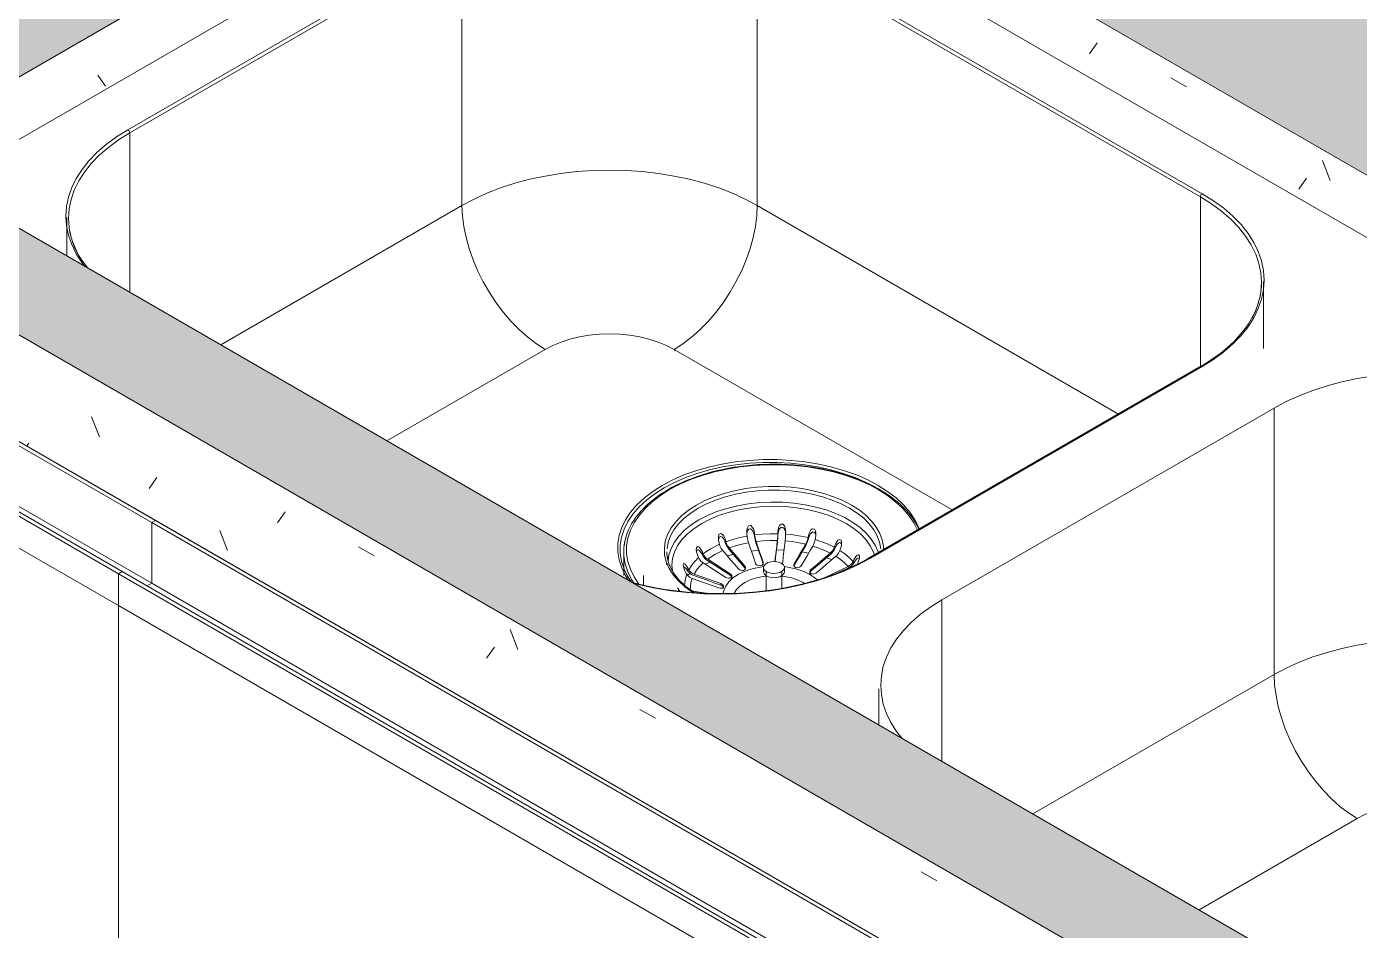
# Model space of a CAD drawing. Header units: millimetres. Extents: x -8593 to 4290, y -4897 to 11072.
# Drawn here: x -6424 to -5913, y 9700 to 10046 of the extents above; entities that cross this region are included whole.
import ezdxf

# ---------------------------------------------------------------- set-up
doc = ezdxf.new("R2010")
doc.units = ezdxf.units.MM
doc.layers.add('G-IMPT', color=8, linetype='Continuous', lineweight=9)
doc.layers.add('I-FURN', color=30, linetype='Continuous', lineweight=9)

msp = doc.modelspace()

# ---------------------------------------------------------------- hatches: boundary and pattern name
at = {"layer": 'I-FURN'}
h = msp.add_hatch(dxfattribs=at)
h.set_pattern_fill('FP_1', color=256, style=0, pattern_type=2)
h.set_pattern_definition([(0, (-6795.318, 7822.987), (203.2, 29.329), [8.382, -144.018, 8.382, -144.018, -812.8]), (0, (-6795.318, 7822.987), (203.2, 29.329), [-304.8, 8.382, -296.418, 8.382, -144.018, -355.6]), (0, (-6795.318, 7822.987), (203.2, 29.329), [-762, 8.382, -93.218, 8.382, -245.618]), (135, (-6719.12, 7837.65), (-145.594, 86.93524), [5.927, -101.836, 5.927, -676.572]), (135, (-6719.12, 7837.65), (-145.594, 86.93524), [-113.69, -101.836, 5.927, -209.599, -359.21]), (135, (-6719.12, 7837.65), (-145.594, 86.93524), [-431.052, 5.927, -101.836, 5.927, -245.52]), (135, (-6719.12, 7837.65), (-145.594, 86.93524), [-544.742, -65.915, 5.927, -173.678]), (225, (-6693.72, 7896.31), (-57.60587, -116.2646), [5.927, -101.836, 5.927, -676.572]), (225, (-6693.72, 7896.31), (-57.60587, -116.2646), [-113.69, -101.836, 5.927, -209.599, -359.21]), (225, (-6693.72, 7896.31), (-57.60587, -116.2646), [-431.052, 5.927, -101.836, 5.927, -245.52]), (225, (-6693.72, 7896.31), (-57.60587, -116.2646), [-544.742, -65.915, 5.927, -173.678])])
h.paths.add_polyline_path([(-7223.12, 8019.74), (-7223.12, 8142.21), (-6608.36, 8497.15), (-6933.62, 8684.94), (-6324.67, 9036.52), (-5999.4, 8848.73), (-4861.38, 9505.76), (-5793.81, 10044.1), (-5793.79, 10035.12), (-5779.2, 10026.63), (-5776.94, 10022.81), (-5776.16, 10017.58), (-5776.94, 10011.46), (-5779.2, 10005.03), (-5783.69, 9997.81), (-5787.16, 9993.77), (-5792.07, 9990.03), (-5797.43, 9988.09), (-5801.43, 9988.14), (-5818.56, 9998.18), (-5821.26, 9999.59), (-5825.49, 10002.03), (-5825.71, 9991.34), (-5827.75, 9987.72), (-5831.88, 9984.43), (-5838.38, 9981.9), (-5844.98, 9980.79), (-5851.31, 9980.79), (-5858.19, 9982.12), (-5864.48, 9985.05), (-5868.06, 9988.12), (-5870.02, 9991.59), (-5870.02, 10088.1), (-5958.95, 10139.45), (-5991.59, 10120.3), (-5992.31, 10113.98), (-5998.62, 10110.34), (-6007.84, 10110.51), (-6008.81, 10111.04), (-6011.67, 10110.97), (-6013.32, 10111.51), (-6016.62, 10113.47), (-6018.95, 10115.73), (-6021.56, 10119.25), (-6022.88, 10121.85), (-6023.88, 10124.61), (-6024.48, 10128.61), (-6024.36, 10130.43), (-6024.03, 10131.68), (-6023.82, 10132.71), (-6022.28, 10135.02), (-6021.31, 10135.47), (-6020.49, 10135.88), (-6020.7, 10136.13), (-5986.95, 10155.61), (-6728.14, 10583.54), (-8135.29, 9771.13), (-7718.09, 9530.26), (-6728.14, 10101.81), (-5667.48, 9489.43), (-7718.09, 8305.51), (-7287.37, 8056.84)])
h.paths.add_polyline_path([(-5847.79, 9646.32), (-5860.83, 9647.33), (-5872.79, 9650.19), (-5883.15, 9654.77), (-6442.01, 9977.48), (-6449.71, 9983.27), (-6454.71, 9990.23), (-6456.41, 9997.7), (-6454.71, 10005.17), (-6449.71, 10012.14), (-6441.76, 10018.12), (-6236.7, 10136.51), (-6226.35, 10141.09), (-6214.29, 10143.98), (-6201.35, 10144.96), (-6188.41, 10143.98), (-6176.35, 10141.09), (-6165.99, 10136.51), (-5607.38, 9813.99), (-5599.43, 9808.01), (-5594.44, 9801.05), (-5592.73, 9793.58), (-5594.44, 9786.11), (-5599.43, 9779.15), (-5607.38, 9773.17), (-5812.44, 9654.77), (-5822.79, 9650.19), (-5834.85, 9647.3), (-5839.7, 9646.93)])
h.paths.add_polyline_path([(-5803.77, 10040.81), (-5803.79, 10049.87), (-5825.36, 10062.32), (-5825.57, 10054.02), (-5826.82, 10053.17), (-5826.66, 10052.57), (-5826.19, 10052.28), (-5824.65, 10052.95), (-5813.75, 10046.57), (-5803.79, 10040.83)])
h.paths.add_polyline_path([(-6014.97, 10133.82), (-6014.52, 10134.84), (-6014.92, 10134.17)])
h.paths.add_polyline_path([(-6014.29, 10135.06), (-6014.55, 10135.16), (-6014.32, 10135.07)])
h.paths.add_polyline_path([(-6002.83, 10141.71), (-6002.69, 10141.78), (-6002.83, 10141.71)])
h = msp.add_hatch(dxfattribs=at)
h.set_pattern_fill('FP_5', color=256, style=0, pattern_type=2)
h.set_pattern_definition([(30, (-8519.578, 9932.168), (143.684, 124.434), [6.844, -117.59, 6.844, -781.239]), (30, (-8519.578, 9932.168), (143.684, 124.434), [-131.278, -117.59, 6.844, -242.024, -414.78]), (30, (-8519.578, 9932.168), (143.684, 124.434), [-497.736, 6.844, -117.59, 6.844, -283.502]), (30, (-8519.578, 9932.168), (143.684, 124.434), [-629.014, -76.112, 6.844, -200.546]), (125.104, (-8465.697, 9984.015), (-102.9507, 63.5061), [5.153, -88.544, 5.153, -588.261]), (125.104, (-8465.697, 9984.015), (-102.9507, 63.5061), [-98.85, -88.544, 5.153, -182.241, -312.324]), (125.104, (-8465.697, 9984.015), (-102.9507, 63.5061), [-374.788, 5.153, -88.544, 5.153, -213.473]), (125.104, (-8465.697, 9984.015), (-102.9507, 63.5061), [-473.639, -57.311, 5.153, -151.008]), (248.794, (-8447.736, 10077.34), (-40.73367, -187.94098), [8.193, -140.765, -943.402]), (248.794, (-8447.736, 10077.34), (-40.73367, -187.94098), [-148.958, 8.193, -140.765, -794.444]), (248.794, (-8447.736, 10077.34), (-40.73367, -187.94098), [-297.916, 8.193, -289.724, -496.527]), (248.794, (-8447.736, 10077.34), (-40.73367, -187.94098), [-595.833, 8.193, -140.765, -347.569]), (248.794, (-8447.736, 10077.34), (-40.73367, -187.94098), [-744.791, 8.193, -91.113, -248.264]), (248.794, (-8447.736, 10077.34), (-40.73367, -187.94098), [-844.096, 8.193, -240.071])])
h.paths.add_polyline_path([(-6441.76, 9994.19), (-6236.7, 10112.58), (-6236.7, 10136.51), (-6441.76, 10018.12), (-6441.76, 9994.6)])
h = msp.add_hatch(dxfattribs=at)
h.set_pattern_fill('FP_6', color=256, style=0, pattern_type=2)
h.set_pattern_definition([(330, (-4477.088, 10275.096), (143.684, -41.478), [6.844, -117.59, 6.844, -781.239]), (330, (-4477.088, 10275.096), (143.684, -41.478), [-131.278, -117.59, 6.844, -242.024, -414.78]), (330, (-4477.088, 10275.096), (143.684, -41.478), [-497.736, 6.844, -117.59, 6.844, -283.502]), (330, (-4477.088, 10275.096), (143.684, -41.478), [-629.014, -76.112, 6.844, -200.546]), (111.206, (-4423.206, 10264.727), (-102.95035, 182.3835), [8.193, -140.765, -943.402]), (111.206, (-4423.206, 10264.727), (-102.95035, 182.3835), [-148.958, 8.193, -140.765, -794.444]), (111.206, (-4423.206, 10264.727), (-102.95035, 182.3835), [-297.916, 8.193, -289.724, -496.527]), (111.206, (-4423.206, 10264.727), (-102.95035, 182.3835), [-595.833, 8.193, -140.765, -347.569]), (111.206, (-4423.206, 10264.727), (-102.95035, 182.3835), [-744.791, 8.193, -91.113, -248.264]), (111.206, (-4423.206, 10264.727), (-102.95035, 182.3835), [-844.096, 8.193, -240.071]), (234.896, (-4405.246, 10337.313), (-40.7338, -140.906), [5.153, -88.544, -593.415]), (234.896, (-4405.246, 10337.313), (-40.7338, -140.906), [-93.697, 5.153, -88.544, -499.718]), (234.896, (-4405.246, 10337.313), (-40.7338, -140.906), [-187.394, 5.153, -182.241, -312.324]), (234.896, (-4405.246, 10337.313), (-40.7338, -140.906), [-374.788, 5.153, -88.544, -218.626]), (234.896, (-4405.246, 10337.313), (-40.7338, -140.906), [-468.485, 5.153, -57.311, -156.162]), (234.896, (-4405.246, 10337.313), (-40.7338, -140.906), [-530.95, 5.153, -151.008])])
h.paths.add_polyline_path([(-5607.38, 9790.07), (-5607.38, 9813.99), (-6165.99, 10136.51), (-6165.99, 10112.58), (-5607.39, 9790.08)])
h = msp.add_hatch(dxfattribs=at)
h.set_pattern_fill('FP_3', color=256, style=0, pattern_type=2)
h.set_pattern_definition([(330, (-4788.215, 10095.467), (143.684, -41.478), [6.844, -117.59, 6.844, -781.239]), (330, (-4788.215, 10095.467), (143.684, -41.478), [-131.278, -117.59, 6.844, -242.024, -414.78]), (330, (-4788.215, 10095.467), (143.684, -41.478), [-497.736, 6.844, -117.59, 6.844, -283.502]), (330, (-4788.215, 10095.467), (143.684, -41.478), [-629.014, -76.112, 6.844, -200.546]), (111.206, (-4734.333, 10085.098), (-102.95035, 182.3835), [8.193, -140.765, -943.402]), (111.206, (-4734.333, 10085.098), (-102.95035, 182.3835), [-148.958, 8.193, -140.765, -794.444]), (111.206, (-4734.333, 10085.098), (-102.95035, 182.3835), [-297.916, 8.193, -289.724, -496.527]), (111.206, (-4734.333, 10085.098), (-102.95035, 182.3835), [-595.833, 8.193, -140.765, -347.569]), (111.206, (-4734.333, 10085.098), (-102.95035, 182.3835), [-744.791, 8.193, -91.113, -248.264]), (111.206, (-4734.333, 10085.098), (-102.95035, 182.3835), [-844.096, 8.193, -240.071]), (234.896, (-4716.373, 10157.684), (-40.7338, -140.906), [5.153, -88.544, -593.415]), (234.896, (-4716.373, 10157.684), (-40.7338, -140.906), [-93.697, 5.153, -88.544, -499.718]), (234.896, (-4716.373, 10157.684), (-40.7338, -140.906), [-187.394, 5.153, -182.241, -312.324]), (234.896, (-4716.373, 10157.684), (-40.7338, -140.906), [-374.788, 5.153, -88.544, -218.626]), (234.896, (-4716.373, 10157.684), (-40.7338, -140.906), [-468.485, 5.153, -57.311, -156.162]), (234.896, (-4716.373, 10157.684), (-40.7338, -140.906), [-530.95, 5.153, -151.008])])
h.paths.add_polyline_path([(-5702.84, 9469.02), (-5667.48, 9489.43), (-6728.14, 10101.81), (-6728.14, 10060.98), (-5738.19, 9489.43)])

# ---------------------------------------------------------------- linework, layer by layer
at = {"layer": 'G-IMPT'}
for p, q in [((-6236.7, 10112.58), (-6441.76, 9994.19)), ((-5607.38, 9790.07), (-6165.99, 10112.58)), ((-6257.92, 10079.92), (-6385.2, 10006.44)), ((-6384.49, 10005.21), (-6257.21, 10078.7)), ((-6257.21, 9977.45), (-6257.21, 10078.7)), ((-6144.07, 10078.7), (-5974.37, 9980.72)), ((-6144.07, 10078.7), (-6144.07, 9977.45)), ((-5973.66, 9981.94), (-6143.37, 10079.92)), ((-6384.49, 10005.21), (-6384.49, 9944.22)), ((-5974.37, 9980.72), (-5974.37, 9915.7)), ((-6349.63, 9924.1), (-6257.21, 9977.45)), ((-6005.74, 9897.59), (-6144.07, 9977.45)), ((-6408.62, 9972.8), (-6408.62, 9958.15)), ((-6407.09, 9965.9), (-6407.66, 9968.82)), ((-5950.24, 9922.74), (-5950.24, 9948.3)), ((-5956.53, 9931.09), (-5956.86, 9930.62)), ((-6225.39, 9922.34), (-6285.99, 9887.35)), ((-6069.38, 9860.84), (-6175.89, 9922.34)), ((-6175.41, 9922.05), (-6175.85, 9921.79)), ((-5974.16, 9915.86), (-6101.44, 9842.37)), ((-6100.94, 9842.32), (-5973.66, 9915.81)), ((-6073.36, 9826.4), (-5946.08, 9899.89)), ((-5946.08, 9797.82), (-5946.08, 9899.89)), ((-6156.14, 9848.84), (-6156.48, 9848.72)), ((-6156.27, 9848.17), (-6156.27, 9849.33)), ((-6145.19, 9850.82), (-6145.19, 9851.59)), ((-6136.2, 9851.27), (-6136.2, 9851.77)), ((-6124.49, 9849.77), (-6124.49, 9850.93)), ((-6195.21, 9844.77), (-6195.21, 9835.79)), ((-6165.11, 9843.49), (-6165.11, 9844.65)), ((-6136.6, 9845.57), (-6133.82, 9845.48)), ((-6126.97, 9844.76), (-6124.43, 9844.31)), ((-6117.56, 9842.53), (-6115.63, 9841.86)), ((-6114.13, 9846.58), (-6114.43, 9846.73)), ((-6114.37, 9846.05), (-6114.37, 9847.21)), ((-6100.94, 9842.32), (-6101.29, 9842.42)), ((-6178.82, 9840.45), (-6178.82, 9839.87)), ((-6170.64, 9837.34), (-6170.64, 9838.51)), ((-6164.04, 9840.06), (-6162.28, 9840.86)), ((-6148.81, 9839.28), (-6148.81, 9838.7)), ((-6148.6, 9838.36), (-6148.81, 9838.7)), ((-6141.77, 9839.94), (-6141.82, 9840.25)), ((-6141.71, 9838.81), (-6141.71, 9837.18)), ((-6140.71, 9837.18), (-6140.71, 9829.92)), ((-6140.71, 9837.18), (-6140.62, 9836.76)), ((-6134.71, 9830.84), (-6134.71, 9837.18)), ((-6134.47, 9840.52), (-6134.34, 9840.91)), ((-6133.71, 9837.18), (-6133.71, 9838.81)), ((-6129.98, 9840.23), (-6129.98, 9839.65)), ((-6123.57, 9838.01), (-6123.57, 9837.42)), ((-6109.02, 9838.82), (-6108.72, 9838.65)), ((-6107.07, 9840.56), (-6107.07, 9841.72)), ((-6187.71, 9835.79), (-6187.71, 9832.05)), ((-6175.26, 9835.26), (-6175.99, 9836.29)), ((-6170.84, 9835.85), (-6169.9, 9836.57)), ((-6158.09, 9832.67), (-6158.09, 9832.08)), ((-6154.46, 9836.45), (-6154.46, 9835.86)), ((-6126.54, 9833.02), (-6126.02, 9832.7)), ((-6174.66, 9831.02), (-6173.74, 9829.67)), ((-6167.73, 9829.02), (-6167.27, 9828.96)), ((-6073.36, 9826.4), (-6073.36, 9764.59)), ((-5946.08, 9797.82), (-6038.5, 9744.47)), ((-6097.49, 9792.35), (-6097.49, 9778.53)), ((-5914.26, 9742.71), (-5974.86, 9707.72))]:
    msp.add_line(p, q, dxfattribs=at)
for points in [[(-6385.2, 10006.44, 0), (-6389.51, 10003.74, 0), (-6393.45, 10000.86, 0), (-6396.98, 9997.81, 0), (-6400.09, 9994.6, 0), (-6402.75, 9991.27, 0), (-6404.96, 9987.82, 0), (-6406.68, 9984.29, 0), (-6407.92, 9980.69, 0), (-6408.67, 9977.04, 0), (-6408.92, 9973.37, 0), (-6408.67, 9969.7, 0), (-6407.92, 9966.06, 0), (-6406.68, 9962.45, 0), (-6404.96, 9958.92, 0), (-6402.75, 9955.48, 0), (-6401.76, 9954.15, 0)], [(-6384.49, 10005.21, 0), (-6384.58, 10005.68, 0), (-6384.84, 10006.13, 0), (-6385.2, 10006.44, 0)], [(-6407.86, 9970.74, 0), (-6407.92, 9972.55, 0), (-6407.67, 9976.18, 0), (-6406.94, 9979.78, 0), (-6405.71, 9983.34, 0), (-6404, 9986.83, 0), (-6401.83, 9990.23, 0), (-6399.2, 9993.52, 0), (-6396.13, 9996.69, 0), (-6392.64, 9999.7, 0), (-6388.75, 10002.55, 0), (-6384.49, 10005.21, 0)], [(-6144.07, 9977.45, 0), (-6148.69, 9979.92, 0), (-6153.62, 9982.16, 0), (-6158.84, 9984.18, 0), (-6164.32, 9985.95, 0), (-6170.03, 9987.47, 0), (-6175.92, 9988.72, 0), (-6181.97, 9989.71, 0), (-6188.13, 9990.41, 0), (-6194.36, 9990.84, 0), (-6200.64, 9990.98, 0), (-6206.92, 9990.84, 0), (-6213.16, 9990.41, 0), (-6219.32, 9989.71, 0), (-6225.36, 9988.72, 0), (-6231.26, 9987.47, 0), (-6236.96, 9985.95, 0), (-6242.44, 9984.18, 0), (-6247.66, 9982.16, 0), (-6252.6, 9979.92, 0), (-6257.21, 9977.45, 0)], [(-5974.37, 9980.72, 0), (-5974.27, 9981.18, 0), (-5974.01, 9981.63, 0), (-5973.66, 9981.94, 0)], [(-5974.37, 9980.72, 0), (-5970.1, 9978.06, 0), (-5966.21, 9975.21, 0), (-5962.72, 9972.19, 0), (-5959.65, 9969.03, 0), (-5957.03, 9965.74, 0), (-5954.85, 9962.33, 0), (-5953.15, 9958.84, 0), (-5951.92, 9955.29, 0), (-5951.18, 9951.68, 0), (-5950.94, 9948.06, 0), (-5951.18, 9944.44, 0), (-5951.49, 9942.63, 0)], [(-5973.66, 9915.81, 0), (-5969.34, 9918.5, 0), (-5965.41, 9921.39, 0), (-5961.87, 9924.44, 0), (-5958.76, 9927.65, 0), (-5956.1, 9930.98, 0), (-5953.9, 9934.43, 0), (-5952.17, 9937.96, 0), (-5950.93, 9941.56, 0), (-5950.19, 9945.21, 0), (-5949.94, 9948.88, 0), (-5950.19, 9952.55, 0), (-5950.93, 9956.19, 0), (-5952.17, 9959.79, 0), (-5953.9, 9963.33, 0), (-5956.1, 9966.77, 0), (-5958.76, 9970.11, 0), (-5961.87, 9973.31, 0), (-5965.41, 9976.36, 0), (-5969.34, 9979.25, 0), (-5973.66, 9981.94, 0)], [(-6225.39, 9922.34, 0), (-6228.72, 9924.46, 0), (-6232.01, 9926.96, 0), (-6235.22, 9929.82, 0), (-6238.33, 9932.99, 0), (-6241.3, 9936.45, 0), (-6244.09, 9940.16, 0), (-6246.68, 9944.07, 0), (-6249.04, 9948.15, 0), (-6251.13, 9952.35, 0), (-6252.95, 9956.62, 0), (-6254.46, 9960.92, 0), (-6255.65, 9965.2, 0), (-6256.51, 9969.41, 0), (-6257.04, 9973.51, 0), (-6257.21, 9977.45, 0)], [(-6175.89, 9922.34, 0), (-6172.57, 9924.46, 0), (-6169.28, 9926.96, 0), (-6166.06, 9929.82, 0), (-6162.95, 9932.99, 0), (-6159.98, 9936.45, 0), (-6157.19, 9940.16, 0), (-6154.6, 9944.07, 0), (-6152.25, 9948.15, 0), (-6150.15, 9952.35, 0), (-6148.34, 9956.62, 0), (-6146.82, 9960.92, 0), (-6145.63, 9965.2, 0), (-6144.77, 9969.41, 0), (-6144.25, 9973.51, 0), (-6144.07, 9977.45, 0)], [(-6407.92, 9972.55, 0), (-6407.86, 9970.75, 0), (-6407.67, 9968.96, 0), (-6407.36, 9967.16, 0), (-6406.92, 9965.37, 0), (-6406.36, 9963.6, 0), (-6405.68, 9961.83, 0), (-6404.87, 9960.08, 0), (-6403.94, 9958.34, 0), (-6402.89, 9956.63, 0), (-6401.72, 9954.93, 0), (-6400.65, 9953.55, 0)], [(-6404.29, 9958.8, 0), (-6405.71, 9961.77, 0), (-6406.38, 9963.54, 0)], [(-5950.94, 9948.06, 0), (-5951, 9946.26, 0), (-5951.19, 9944.46, 0), (-5951.5, 9942.67, 0), (-5951.93, 9940.88, 0), (-5952.49, 9939.1, 0), (-5953.18, 9937.33, 0), (-5953.99, 9935.58, 0), (-5954.91, 9933.85, 0), (-5955.97, 9932.13, 0), (-5957.14, 9930.44, 0), (-5958.43, 9928.77, 0), (-5959.83, 9927.13, 0), (-5961.35, 9925.53, 0), (-5962.99, 9923.95, 0), (-5964.73, 9922.42, 0), (-5966.58, 9920.92, 0), (-5968.53, 9919.47, 0), (-5970.59, 9918.06, 0), (-5972.74, 9916.7, 0), (-5974.16, 9915.86, 0)], [(-5952.07, 9940.32, 0), (-5953.15, 9937.28, 0), (-5954.56, 9934.31, 0)], [(-6175.89, 9922.34, 0), (-6178.82, 9923.85, 0), (-6182.02, 9925.16, 0), (-6185.46, 9926.26, 0), (-6189.08, 9927.12, 0), (-6192.85, 9927.75, 0), (-6196.72, 9928.13, 0), (-6200.64, 9928.26, 0), (-6204.56, 9928.13, 0), (-6208.43, 9927.75, 0), (-6212.2, 9927.12, 0), (-6215.83, 9926.26, 0), (-6219.26, 9925.16, 0), (-6222.46, 9923.85, 0), (-6225.39, 9922.34, 0)], [(-5974.27, 9915.75, 0), (-5974.01, 9915.9, 0), (-5973.66, 9915.81, 0)], [(-5946.08, 9899.89, 0), (-5941.47, 9902.35, 0), (-5936.54, 9904.59, 0), (-5931.31, 9906.61, 0), (-5925.83, 9908.38, 0), (-5920.13, 9909.9, 0), (-5914.24, 9911.15, 0), (-5908.19, 9912.14, 0), (-5902.03, 9912.85, 0), (-5895.79, 9913.27, 0), (-5889.51, 9913.41, 0), (-5883.24, 9913.27, 0), (-5877, 9912.85, 0), (-5870.84, 9912.14, 0), (-5864.79, 9911.15, 0), (-5858.9, 9909.9, 0), (-5853.19, 9908.38, 0), (-5847.71, 9906.61, 0), (-5842.49, 9904.59, 0), (-5837.56, 9902.35, 0), (-5832.95, 9899.89, 0)], [(-6097.79, 9870.27, 0), (-6101.78, 9872.37, 0), (-6106.09, 9874.25, 0), (-6110.68, 9875.89, 0), (-6115.51, 9877.28, 0), (-6120.55, 9878.41, 0), (-6125.74, 9879.26, 0), (-6131.05, 9879.83, 0), (-6136.42, 9880.12, 0), (-6141.82, 9880.12, 0), (-6147.2, 9879.83, 0), (-6152.51, 9879.26, 0), (-6157.7, 9878.41, 0), (-6162.73, 9877.28, 0), (-6167.57, 9875.89, 0), (-6172.16, 9874.25, 0), (-6176.47, 9872.37, 0), (-6180.46, 9870.27, 0), (-6184.09, 9867.97, 0), (-6187.35, 9865.48, 0), (-6190.19, 9862.83, 0), (-6192.6, 9860.04, 0), (-6194.55, 9857.13, 0), (-6196.02, 9854.13, 0), (-6197.02, 9851.07, 0), (-6197.51, 9847.96, 0), (-6197.51, 9844.85, 0), (-6197.02, 9841.74, 0), (-6196.02, 9838.68, 0), (-6194.55, 9835.68, 0), (-6193.37, 9833.84, 0)], [(-6192.32, 9833.24, 0), (-6193.64, 9835.28, 0), (-6195.1, 9838.23, 0), (-6196.07, 9841.25, 0), (-6196.56, 9844.3, 0), (-6196.56, 9847.37, 0), (-6196.07, 9850.42, 0), (-6195.1, 9853.44, 0), (-6193.64, 9856.38, 0), (-6191.72, 9859.24, 0), (-6189.36, 9861.99, 0), (-6186.56, 9864.6, 0), (-6183.36, 9867.04, 0), (-6179.78, 9869.31, 0), (-6175.86, 9871.37, 0), (-6171.62, 9873.22, 0), (-6167.1, 9874.84, 0), (-6162.35, 9876.2, 0), (-6157.4, 9877.31, 0), (-6152.29, 9878.15, 0), (-6147.07, 9878.71, 0), (-6141.78, 9879, 0), (-6136.47, 9879, 0), (-6131.18, 9878.71, 0), (-6125.96, 9878.15, 0), (-6120.85, 9877.31, 0), (-6115.9, 9876.2, 0), (-6111.14, 9874.84, 0), (-6106.63, 9873.22, 0), (-6102.39, 9871.37, 0), (-6100.79, 9870.58, 0)], [(-6082.16, 9853.46, 0), (-6082.51, 9854.23, 0), (-6083.21, 9855.53, 0), (-6083.99, 9856.81, 0), (-6084.86, 9858.07, 0), (-6085.82, 9859.3, 0), (-6086.85, 9860.51, 0), (-6087.97, 9861.69, 0), (-6089.16, 9862.84, 0), (-6090.43, 9863.96, 0), (-6091.78, 9865.04, 0), (-6093.19, 9866.1, 0), (-6094.68, 9867.12, 0), (-6096.24, 9868.1, 0), (-6097.86, 9869.05, 0), (-6099.54, 9869.95, 0), (-6101.28, 9870.82, 0), (-6103.08, 9871.64, 0), (-6104.93, 9872.42, 0), (-6106.83, 9873.16, 0), (-6108.79, 9873.85, 0), (-6110.78, 9874.5, 0), (-6112.82, 9875.1, 0), (-6114.9, 9875.65, 0), (-6117.02, 9876.15, 0), (-6119.16, 9876.61, 0), (-6121.34, 9877.01, 0), (-6123.54, 9877.36, 0), (-6125.76, 9877.66, 0), (-6128.01, 9877.91, 0), (-6130.26, 9878.11, 0), (-6132.53, 9878.26, 0), (-6134.81, 9878.35, 0), (-6137.09, 9878.39, 0), (-6139.38, 9878.38, 0), (-6141.66, 9878.31, 0), (-6143.93, 9878.2, 0), (-6146.19, 9878.03, 0), (-6148.44, 9877.81, 0), (-6150.68, 9877.53, 0), (-6152.89, 9877.21, 0), (-6155.08, 9876.83, 0), (-6157.25, 9876.4, 0), (-6159.38, 9875.93, 0), (-6161.48, 9875.4, 0), (-6163.54, 9874.83, 0), (-6165.56, 9874.21, 0), (-6167.54, 9873.54, 0), (-6169.47, 9872.83, 0), (-6171.35, 9872.07, 0), (-6173.17, 9871.27, 0), (-6174.95, 9870.42, 0), (-6176.66, 9869.54, 0), (-6178.16, 9868.71, 0)], [(-6082.74, 9853.13, 0), (-6084.14, 9855.96, 0), (-6086.02, 9858.77, 0), (-6088.35, 9861.46, 0), (-6091.1, 9864.02, 0), (-6094.24, 9866.43, 0), (-6097.76, 9868.66, 0), (-6101.61, 9870.69, 0), (-6105.78, 9872.5, 0), (-6110.22, 9874.09, 0), (-6114.89, 9875.43, 0), (-6119.75, 9876.52, 0), (-6124.77, 9877.34, 0), (-6129.9, 9877.9, 0), (-6135.1, 9878.18, 0), (-6140.32, 9878.18, 0), (-6145.51, 9877.9, 0), (-6150.64, 9877.34, 0), (-6155.66, 9876.52, 0), (-6160.53, 9875.43, 0), (-6165.2, 9874.09, 0), (-6169.64, 9872.5, 0), (-6173.8, 9870.69, 0), (-6177.66, 9868.66, 0)], [(-6195.21, 9844.77, 0), (-6195.16, 9846.15, 0), (-6195.02, 9847.52, 0), (-6194.78, 9848.88, 0), (-6194.45, 9850.24, 0), (-6194.03, 9851.59, 0), (-6193.51, 9852.92, 0), (-6192.9, 9854.23, 0), (-6192.21, 9855.53, 0), (-6191.42, 9856.81, 0), (-6190.56, 9858.07, 0), (-6189.6, 9859.3, 0), (-6188.57, 9860.51, 0), (-6187.45, 9861.69, 0), (-6186.26, 9862.84, 0), (-6184.98, 9863.96, 0), (-6183.64, 9865.04, 0), (-6182.22, 9866.1, 0), (-6180.74, 9867.12, 0), (-6179.18, 9868.1, 0), (-6178.16, 9868.71, 0)], [(-6189.4, 9832.41, 0), (-6191.28, 9835.22, 0), (-6192.71, 9838.12, 0), (-6193.67, 9841.08, 0), (-6194.15, 9844.08, 0), (-6194.15, 9847.1, 0), (-6193.67, 9850.1, 0), (-6192.71, 9853.06, 0), (-6191.28, 9855.96, 0), (-6189.39, 9858.77, 0), (-6187.07, 9861.46, 0), (-6184.32, 9864.02, 0), (-6181.18, 9866.43, 0), (-6177.66, 9868.66, 0)], [(-6108.01, 9862.74, 0), (-6111.28, 9864.43, 0), (-6114.83, 9865.93, 0), (-6118.64, 9867.2, 0), (-6122.66, 9868.23, 0), (-6126.84, 9869.01, 0), (-6131.14, 9869.54, 0), (-6135.51, 9869.81, 0), (-6139.91, 9869.81, 0), (-6144.28, 9869.54, 0), (-6148.58, 9869.01, 0), (-6152.76, 9868.23, 0), (-6156.78, 9867.2, 0), (-6160.58, 9865.93, 0), (-6164.14, 9864.43, 0), (-6167.41, 9862.74, 0)], [(-6166.7, 9861.51, 0), (-6163.51, 9863.17, 0), (-6160.04, 9864.63, 0), (-6156.32, 9865.86, 0), (-6152.4, 9866.87, 0), (-6148.32, 9867.64, 0), (-6144.12, 9868.15, 0), (-6139.85, 9868.41, 0), (-6135.56, 9868.41, 0), (-6131.29, 9868.15, 0), (-6127.1, 9867.64, 0), (-6123.02, 9866.87, 0), (-6119.09, 9865.86, 0), (-6115.38, 9864.63, 0), (-6111.91, 9863.17, 0), (-6108.72, 9861.51, 0)], [(-6081.99, 9853.54, 0), (-6082.22, 9854.13, 0), (-6083.7, 9857.13, 0), (-6085.65, 9860.04, 0), (-6088.06, 9862.83, 0), (-6090.9, 9865.48, 0), (-6094.15, 9867.97, 0), (-6097.79, 9870.27, 0)], [(-6167.41, 9862.74, 0), (-6170.44, 9860.78, 0), (-6173.1, 9858.65, 0), (-6175.34, 9856.36, 0), (-6177.13, 9853.95, 0), (-6178.47, 9851.44, 0), (-6179.32, 9848.86, 0), (-6179.69, 9846.25, 0), (-6179.57, 9843.62, 0), (-6178.96, 9841.02, 0), (-6177.86, 9838.47, 0), (-6176.29, 9836.01, 0), (-6174.27, 9833.66, 0), (-6171.82, 9831.44, 0), (-6168.97, 9829.4, 0), (-6168.64, 9829.19, 0)], [(-6166.42, 9857.02, 0), (-6163.15, 9858.72, 0), (-6159.58, 9860.2, 0), (-6155.75, 9861.45, 0), (-6151.71, 9862.45, 0), (-6147.51, 9863.2, 0), (-6143.19, 9863.68, 0), (-6138.81, 9863.88, 0), (-6134.41, 9863.81, 0), (-6130.06, 9863.47, 0), (-6125.79, 9862.86, 0), (-6121.66, 9861.98, 0), (-6117.72, 9860.85, 0), (-6114.02, 9859.49, 0), (-6110.59, 9857.9, 0), (-6107.48, 9856.1, 0), (-6104.73, 9854.12, 0), (-6102.36, 9851.98, 0), (-6100.41, 9849.71, 0), (-6098.89, 9847.33, 0), (-6097.83, 9844.86, 0), (-6097.7, 9844.47, 0)], [(-6095.71, 9845.61, 0), (-6095.77, 9846.86, 0), (-6096.23, 9849.38, 0), (-6097.14, 9851.87, 0), (-6098.5, 9854.28, 0), (-6100.29, 9856.6, 0), (-6102.48, 9858.8, 0), (-6105.07, 9860.85, 0), (-6108.01, 9862.74, 0)], [(-6178.65, 9846.01, 0), (-6178.2, 9848.48, 0), (-6177.31, 9850.9, 0), (-6175.99, 9853.26, 0), (-6174.24, 9855.52, 0), (-6172.09, 9857.67, 0), (-6169.57, 9859.67, 0), (-6166.7, 9861.51, 0)], [(-6099.2, 9843.6, 0), (-6099.59, 9844.72, 0), (-6100.8, 9847.15, 0), (-6102.48, 9849.49, 0), (-6104.6, 9851.71, 0), (-6107.14, 9853.77, 0), (-6110.06, 9855.66, 0), (-6113.33, 9857.35, 0), (-6116.91, 9858.81, 0), (-6120.74, 9860.04, 0), (-6124.8, 9861, 0), (-6129.01, 9861.7, 0), (-6133.33, 9862.13, 0), (-6137.71, 9862.27, 0), (-6142.09, 9862.13, 0), (-6146.41, 9861.7, 0), (-6150.62, 9861, 0), (-6154.67, 9860.04, 0), (-6158.51, 9858.81, 0), (-6162.09, 9857.35, 0), (-6165.36, 9855.66, 0)], [(-6096.76, 9846.01, 0), (-6097.21, 9848.48, 0), (-6098.11, 9850.9, 0), (-6099.43, 9853.26, 0), (-6101.18, 9855.52, 0), (-6103.32, 9857.67, 0), (-6105.85, 9859.67, 0), (-6108.72, 9861.51, 0)], [(-6178.28, 9841.38, 0), (-6177.94, 9843.61, 0), (-6177.12, 9846.1, 0), (-6175.83, 9848.53, 0), (-6174.09, 9850.86, 0), (-6171.92, 9853.07, 0), (-6169.36, 9855.13, 0), (-6166.42, 9857.02, 0)], [(-6165.36, 9855.66, 0), (-6168.28, 9853.77, 0), (-6170.81, 9851.71, 0), (-6172.94, 9849.49, 0), (-6174.61, 9847.15, 0), (-6175.83, 9844.72, 0), (-6176.56, 9842.22, 0), (-6176.81, 9839.7, 0), (-6176.61, 9837.42, 0)], [(-6148.09, 9851.53, 0), (-6148.14, 9852.37, 0), (-6148.08, 9853.21, 0), (-6147.87, 9854.03, 0), (-6147.4, 9854.73, 0), (-6146.62, 9854.84, 0), (-6146, 9854.31, 0), (-6145.6, 9853.59, 0), (-6145.34, 9852.8, 0), (-6145.19, 9851.98, 0)], [(-6145.3, 9851.4, 0), (-6145.49, 9852.06, 0), (-6145.76, 9852.69, 0), (-6146.14, 9853.25, 0), (-6146.69, 9853.63, 0), (-6147.34, 9853.53, 0), (-6147.78, 9852.99, 0), (-6148.01, 9852.34, 0), (-6148.12, 9851.65, 0)], [(-6136.2, 9852.43, 0), (-6136.11, 9853.27, 0), (-6135.91, 9854.08, 0), (-6135.56, 9854.84, 0), (-6134.98, 9855.43, 0), (-6134.17, 9855.39, 0), (-6133.64, 9854.74, 0), (-6133.36, 9853.95, 0), (-6133.23, 9853.12, 0), (-6133.21, 9852.28, 0)], [(-6133.23, 9851.95, 0), (-6133.29, 9852.4, 0), (-6133.46, 9853.07, 0), (-6133.75, 9853.7, 0), (-6134.24, 9854.19, 0), (-6134.91, 9854.22, 0), (-6135.44, 9853.79, 0), (-6135.78, 9853.19, 0), (-6136, 9852.54, 0), (-6136.14, 9851.86, 0)], [(-6124.49, 9850.93, 0), (-6124.28, 9851.74, 0), (-6123.96, 9852.5, 0), (-6123.52, 9853.18, 0), (-6122.88, 9853.65, 0), (-6122.15, 9853.45, 0), (-6121.77, 9852.71, 0), (-6121.64, 9851.87, 0), (-6121.65, 9851.03, 0), (-6121.77, 9850.2, 0)], [(-6194.44, 9850.2, 0), (-6194.66, 9849.36, 0), (-6195.15, 9846.31, 0), (-6195.15, 9843.24, 0), (-6194.66, 9840.19, 0), (-6193.68, 9837.17, 0), (-6192.23, 9834.22, 0), (-6191.42, 9832.92, 0)], [(-6161.91, 9846, 0), (-6160.28, 9846.88, 0), (-6158.55, 9847.7, 0)], [(-6158.73, 9848.33, 0), (-6158.91, 9849.15, 0), (-6158.99, 9849.99, 0), (-6158.95, 9850.83, 0), (-6158.66, 9851.61, 0), (-6157.99, 9851.87, 0), (-6157.36, 9851.47, 0), (-6156.89, 9850.83, 0), (-6156.54, 9850.11, 0), (-6156.27, 9849.33, 0)], [(-6156.48, 9848.72, 0), (-6156.75, 9849.33, 0), (-6157.09, 9849.89, 0), (-6157.52, 9850.37, 0), (-6158.06, 9850.64, 0), (-6158.61, 9850.42, 0), (-6158.9, 9849.81, 0), (-6158.96, 9849.5, 0)], [(-6158.55, 9847.7, 0), (-6158.64, 9848.02, 0), (-6158.73, 9848.33, 0)], [(-6158.55, 9847.7, 0), (-6158.37, 9847.17, 0), (-6158.16, 9846.64, 0), (-6157.9, 9846.15, 0), (-6157.61, 9845.69, 0), (-6157.3, 9845.29, 0)], [(-6156.48, 9848.72, 0), (-6156.37, 9848.44, 0), (-6156.27, 9848.17, 0)], [(-6156.27, 9849.33, 0), (-6156.18, 9849.01, 0), (-6156.09, 9848.7, 0)], [(-6156.27, 9848.17, 0), (-6156, 9847.51, 0), (-6155.68, 9846.88, 0), (-6155.32, 9846.31, 0), (-6154.94, 9845.81, 0)], [(-6156.09, 9848.7, 0), (-6153.51, 9849.56, 0), (-6150.81, 9850.28, 0), (-6148.01, 9850.87, 0)], [(-6154.85, 9846.29, 0), (-6155.15, 9846.69, 0), (-6155.44, 9847.14, 0), (-6155.7, 9847.64, 0), (-6155.92, 9848.16, 0), (-6156.09, 9848.7, 0)], [(-6154.85, 9846.29, 0), (-6152.48, 9847.07, 0), (-6150.01, 9847.74, 0), (-6147.44, 9848.28, 0)], [(-6148.01, 9850.87, 0), (-6148.05, 9851.2, 0), (-6148.09, 9851.53, 0)], [(-6148.01, 9850.87, 0), (-6147.93, 9850.31, 0), (-6147.83, 9849.76, 0), (-6147.71, 9849.22, 0), (-6147.58, 9848.73, 0), (-6147.44, 9848.28, 0)], [(-6147.44, 9848.28, 0), (-6146.76, 9846.31, 0), (-6146.08, 9844.33, 0), (-6145.4, 9842.36, 0), (-6144.72, 9840.38, 0)], [(-6145.3, 9851.4, 0), (-6145.24, 9851.11, 0), (-6145.19, 9850.82, 0)], [(-6145.19, 9851.98, 0), (-6145.15, 9851.65, 0), (-6145.11, 9851.32, 0)], [(-6145.19, 9850.82, 0), (-6145.07, 9850.12, 0), (-6144.92, 9849.45, 0), (-6144.76, 9848.82, 0), (-6144.59, 9848.26, 0)], [(-6145.11, 9851.32, 0), (-6142.17, 9851.62, 0), (-6139.2, 9851.77, 0), (-6136.22, 9851.77, 0)], [(-6144.55, 9848.73, 0), (-6144.69, 9849.17, 0), (-6144.82, 9849.67, 0), (-6144.93, 9850.2, 0), (-6145.03, 9850.76, 0), (-6145.11, 9851.32, 0)], [(-6141.82, 9840.25, 0), (-6142.52, 9842.25, 0), (-6143.21, 9844.25, 0), (-6143.9, 9846.26, 0), (-6144.59, 9848.26, 0)], [(-6144.55, 9848.73, 0), (-6141.86, 9849, 0), (-6139.14, 9849.14, 0), (-6136.41, 9849.14, 0)], [(-6141.82, 9840.83, 0), (-6142.5, 9842.81, 0), (-6143.19, 9844.78, 0), (-6143.87, 9846.75, 0), (-6144.55, 9848.73, 0)], [(-6136.41, 9849.14, 0), (-6136.64, 9847.12, 0), (-6136.87, 9845.1, 0), (-6137.1, 9843.08, 0), (-6137.32, 9841.11, 0)], [(-6136.4, 9848.68, 0), (-6136.63, 9846.62, 0), (-6136.86, 9844.57, 0), (-6137.1, 9842.52, 0), (-6137.26, 9841.1, 0)], [(-6136.22, 9851.77, 0), (-6136.25, 9851.2, 0), (-6136.28, 9850.64, 0), (-6136.32, 9850.1, 0), (-6136.37, 9849.59, 0), (-6136.41, 9849.14, 0)], [(-6136.4, 9848.68, 0), (-6136.34, 9849.25, 0), (-6136.28, 9849.88, 0), (-6136.24, 9850.56, 0), (-6136.2, 9851.27, 0)], [(-6136.22, 9851.77, 0), (-6136.21, 9852.1, 0), (-6136.2, 9852.43, 0)], [(-6136.2, 9851.27, 0), (-6136.17, 9851.57, 0), (-6136.14, 9851.86, 0)], [(-6134.34, 9840.91, 0), (-6134.11, 9842.93, 0), (-6133.88, 9844.95, 0), (-6133.65, 9846.97, 0), (-6133.42, 9848.99, 0)], [(-6133.42, 9848.99, 0), (-6133.38, 9849.44, 0), (-6133.33, 9849.95, 0), (-6133.29, 9850.49, 0), (-6133.26, 9851.05, 0), (-6133.23, 9851.62, 0)], [(-6133.42, 9848.99, 0), (-6130.74, 9848.71, 0), (-6128.1, 9848.3, 0), (-6125.54, 9847.77, 0)], [(-6133.21, 9852.28, 0), (-6133.22, 9851.95, 0), (-6133.23, 9851.62, 0)], [(-6133.23, 9851.62, 0), (-6130.3, 9851.32, 0), (-6127.42, 9850.87, 0), (-6124.62, 9850.28, 0)], [(-6125.54, 9847.77, 0), (-6126.65, 9845.88, 0), (-6127.76, 9844, 0), (-6128.87, 9842.12, 0), (-6129.98, 9840.23, 0)], [(-6124.62, 9850.28, 0), (-6124.75, 9849.74, 0), (-6124.91, 9849.19, 0), (-6125.1, 9848.67, 0), (-6125.31, 9848.19, 0), (-6125.54, 9847.77, 0)], [(-6124.49, 9849.77, 0), (-6124.68, 9849.09, 0), (-6124.92, 9848.44, 0), (-6125.18, 9847.83, 0), (-6125.47, 9847.3, 0)], [(-6124.62, 9850.28, 0), (-6124.55, 9850.61, 0), (-6124.49, 9850.93, 0)], [(-6124.32, 9850.34, 0), (-6124.41, 9850.06, 0), (-6124.49, 9849.77, 0)], [(-6121.68, 9851.03, 0), (-6121.84, 9851.68, 0), (-6122.21, 9852.26, 0), (-6122.82, 9852.42, 0), (-6123.37, 9852.09, 0), (-6123.78, 9851.57, 0), (-6124.09, 9850.98, 0), (-6124.32, 9850.34, 0)], [(-6122.82, 9847.04, 0), (-6122.59, 9847.46, 0), (-6122.38, 9847.94, 0), (-6122.19, 9848.46, 0), (-6122.03, 9849, 0), (-6121.9, 9849.55, 0)], [(-6121.77, 9850.2, 0), (-6121.83, 9849.88, 0), (-6121.9, 9849.55, 0)], [(-6121.9, 9849.55, 0), (-6119.32, 9848.69, 0), (-6116.88, 9847.71, 0), (-6114.59, 9846.6, 0)], [(-6114.37, 9847.21, 0), (-6114.06, 9847.96, 0), (-6113.67, 9848.65, 0), (-6113.18, 9849.24, 0), (-6112.58, 9849.58, 0), (-6112.01, 9849.25, 0), (-6111.82, 9848.45, 0), (-6111.86, 9847.6, 0), (-6112.01, 9846.78, 0), (-6112.25, 9845.99, 0)], [(-6111.87, 9847.62, 0), (-6112.04, 9848.07, 0), (-6112.52, 9848.34, 0), (-6113.04, 9848.12, 0), (-6113.47, 9847.69, 0), (-6113.83, 9847.16, 0), (-6114.13, 9846.58, 0)], [(-6192.08, 9833.14, 0), (-6191.39, 9832.95, 0), (-6188.44, 9832.21, 0), (-6185.44, 9831.55, 0), (-6182.39, 9830.96, 0), (-6179.31, 9830.44, 0), (-6176.19, 9829.98, 0), (-6173.04, 9829.61, 0), (-6169.87, 9829.3, 0), (-6166.68, 9829.07, 0), (-6163.47, 9828.91, 0), (-6160.26, 9828.82, 0), (-6157.04, 9828.81, 0), (-6153.83, 9828.88, 0), (-6150.62, 9829.02, 0), (-6147.42, 9829.23, 0), (-6144.24, 9829.52, 0), (-6141.09, 9829.87, 0), (-6137.96, 9830.31, 0), (-6134.87, 9830.81, 0), (-6131.81, 9831.38, 0), (-6128.8, 9832.03, 0), (-6125.83, 9832.74, 0), (-6122.92, 9833.52, 0), (-6120.06, 9834.37, 0), (-6117.27, 9835.28, 0), (-6114.54, 9836.26, 0), (-6111.88, 9837.29, 0), (-6109.3, 9838.39, 0), (-6106.8, 9839.55, 0), (-6104.38, 9840.76, 0), (-6102.05, 9842.02, 0), (-6101.44, 9842.37, 0)], [(-6191.51, 9832.76, 0), (-6189.21, 9832.19, 0), (-6183.25, 9830.92, 0), (-6177.12, 9829.92, 0), (-6170.89, 9829.2, 0), (-6164.57, 9828.77, 0), (-6158.21, 9828.63, 0), (-6151.86, 9828.77, 0), (-6145.54, 9829.2, 0), (-6139.31, 9829.92, 0), (-6133.18, 9830.92, 0), (-6127.22, 9832.19, 0), (-6121.44, 9833.72, 0), (-6115.89, 9835.52, 0), (-6110.6, 9837.56, 0), (-6105.61, 9839.83, 0), (-6100.94, 9842.32, 0)], [(-6178.71, 9844.77, 0), (-6178.68, 9843.87, 0), (-6178.58, 9842.97, 0), (-6178.43, 9842.07, 0), (-6178.21, 9841.18, 0), (-6177.93, 9840.29, 0), (-6177.58, 9839.4, 0), (-6177.18, 9838.52, 0), (-6176.71, 9837.64, 0), (-6176.18, 9836.78, 0), (-6175.59, 9835.92, 0), (-6174.93, 9835.08, 0), (-6174.22, 9834.25, 0), (-6173.45, 9833.43, 0), (-6172.62, 9832.63, 0), (-6171.73, 9831.85, 0), (-6170.78, 9831.08, 0), (-6169.79, 9830.34, 0), (-6168.73, 9829.62, 0), (-6167.96, 9829.13, 0)], [(-6177.66, 9839.45, 0), (-6178.2, 9841.07, 0), (-6178.65, 9843.53, 0)], [(-6170.35, 9837.97, 0), (-6169.33, 9839.59, 0), (-6168.07, 9841.15, 0), (-6166.58, 9842.64, 0)], [(-6166.83, 9843.23, 0), (-6167.12, 9844, 0), (-6167.34, 9844.8, 0), (-6167.46, 9845.64, 0), (-6167.38, 9846.45, 0), (-6166.92, 9846.83, 0), (-6166.36, 9846.55, 0), (-6165.87, 9846.01, 0), (-6165.46, 9845.37, 0), (-6165.11, 9844.65, 0)], [(-6167.3, 9845.38, 0), (-6166.97, 9845.59, 0), (-6166.5, 9845.42, 0), (-6166.08, 9845.03, 0), (-6165.71, 9844.54, 0), (-6165.39, 9843.99, 0)], [(-6166.58, 9842.64, 0), (-6166.7, 9842.94, 0), (-6166.83, 9843.23, 0)], [(-6166.58, 9842.64, 0), (-6166.33, 9842.15, 0), (-6166.02, 9841.68, 0), (-6165.65, 9841.25, 0), (-6165.24, 9840.86, 0), (-6164.8, 9840.54, 0)], [(-6165.11, 9843.49, 0), (-6165.25, 9843.74, 0), (-6165.39, 9843.99, 0)], [(-6165.11, 9844.65, 0), (-6164.98, 9844.35, 0), (-6164.86, 9844.06, 0)], [(-6163.21, 9841.46, 0), (-6163.76, 9841.86, 0), (-6164.27, 9842.35, 0), (-6164.73, 9842.89, 0), (-6165.11, 9843.49, 0)], [(-6164.86, 9844.06, 0), (-6163.44, 9845.06, 0), (-6161.91, 9846, 0)], [(-6163.08, 9841.96, 0), (-6163.52, 9842.28, 0), (-6163.93, 9842.67, 0), (-6164.29, 9843.1, 0), (-6164.61, 9843.57, 0), (-6164.86, 9844.06, 0)], [(-6160.37, 9843.73, 0), (-6161.77, 9842.87, 0), (-6163.08, 9841.96, 0)], [(-6160.37, 9843.73, 0), (-6158.88, 9844.54, 0), (-6157.3, 9845.29, 0)], [(-6157.3, 9845.29, 0), (-6155.79, 9843.54, 0), (-6154.29, 9841.79, 0), (-6152.78, 9840.04, 0), (-6151.27, 9838.29, 0)], [(-6155.53, 9843.23, 0), (-6153.91, 9843.66, 0), (-6153.22, 9843.82, 0)], [(-6148.81, 9838.7, 0), (-6150.34, 9840.47, 0), (-6151.87, 9842.25, 0), (-6153.41, 9844.03, 0), (-6154.94, 9845.81, 0)], [(-6148.81, 9839.28, 0), (-6150.32, 9841.03, 0), (-6151.83, 9842.79, 0), (-6153.34, 9844.54, 0), (-6154.85, 9846.29, 0)], [(-6146.15, 9845.08, 0), (-6145.43, 9845.16, 0), (-6143.58, 9845.34, 0)], [(-6125.47, 9847.3, 0), (-6126.6, 9845.38, 0), (-6127.72, 9843.47, 0), (-6128.85, 9841.56, 0), (-6129.98, 9839.65, 0)], [(-6127.26, 9839.5, 0), (-6126.15, 9841.39, 0), (-6125.04, 9843.27, 0), (-6123.93, 9845.15, 0), (-6122.82, 9847.04, 0)], [(-6116.13, 9844.33, 0), (-6117.99, 9842.75, 0), (-6119.85, 9841.17, 0), (-6121.71, 9839.59, 0), (-6123.57, 9838.01, 0)], [(-6116.01, 9843.84, 0), (-6117.9, 9842.24, 0), (-6119.79, 9840.63, 0), (-6121.68, 9839.03, 0), (-6123.57, 9837.42, 0)], [(-6122.82, 9847.04, 0), (-6120.46, 9846.25, 0), (-6118.22, 9845.34, 0), (-6116.13, 9844.33, 0)], [(-6121.45, 9836.78, 0), (-6119.59, 9838.36, 0), (-6117.73, 9839.95, 0), (-6115.87, 9841.53, 0), (-6114.01, 9843.11, 0)], [(-6114.59, 9846.6, 0), (-6114.81, 9846.08, 0), (-6115.08, 9845.59, 0), (-6115.39, 9845.12, 0), (-6115.75, 9844.7, 0), (-6116.13, 9844.33, 0)], [(-6116.01, 9843.84, 0), (-6115.54, 9844.3, 0), (-6115.1, 9844.83, 0), (-6114.7, 9845.42, 0), (-6114.37, 9846.05, 0)], [(-6114.59, 9846.6, 0), (-6114.48, 9846.91, 0), (-6114.37, 9847.21, 0)], [(-6114.37, 9846.05, 0), (-6114.25, 9846.32, 0), (-6114.13, 9846.58, 0)], [(-6112.47, 9845.37, 0), (-6112.69, 9844.86, 0), (-6112.96, 9844.36, 0), (-6113.27, 9843.89, 0), (-6113.63, 9843.47, 0), (-6114.01, 9843.11, 0)], [(-6114.01, 9843.11, 0), (-6112.26, 9841.9, 0), (-6110.69, 9840.61, 0), (-6109.32, 9839.25, 0)], [(-6112.25, 9845.99, 0), (-6112.36, 9845.68, 0), (-6112.47, 9845.37, 0)], [(-6112.47, 9845.37, 0), (-6110.56, 9844.06, 0), (-6108.85, 9842.65, 0), (-6107.36, 9841.16, 0)], [(-6107.07, 9841.72, 0), (-6106.7, 9842.4, 0), (-6106.28, 9843, 0), (-6105.81, 9843.49, 0), (-6105.3, 9843.72, 0), (-6104.96, 9843.3, 0), (-6104.99, 9842.48, 0), (-6105.19, 9841.66, 0), (-6105.47, 9840.88, 0), (-6105.81, 9840.15, 0)], [(-6105.26, 9842.48, 0), (-6105.68, 9842.35, 0), (-6106.07, 9842, 0), (-6106.44, 9841.55, 0), (-6106.78, 9841.03, 0)], [(-6195.18, 9838.45, 0), (-6194.64, 9837.2, 0), (-6194.01, 9835.96, 0), (-6193.3, 9834.73, 0), (-6192.5, 9833.51, 0)], [(-6171.42, 9836.83, 0), (-6171.79, 9837.53, 0), (-6172.12, 9838.28, 0), (-6172.39, 9839.08, 0), (-6172.53, 9839.89, 0), (-6172.32, 9840.34, 0), (-6171.89, 9840.16, 0), (-6171.45, 9839.71, 0), (-6171.04, 9839.15, 0), (-6170.64, 9838.51, 0)], [(-6172.36, 9839.09, 0), (-6172.01, 9839, 0), (-6171.65, 9838.69, 0), (-6171.29, 9838.27, 0), (-6170.96, 9837.79, 0)], [(-6170.96, 9837.79, 0), (-6170.81, 9837.57, 0), (-6170.64, 9837.34, 0)], [(-6170.64, 9838.51, 0), (-6170.5, 9838.24, 0), (-6170.35, 9837.97, 0)], [(-6170.64, 9837.34, 0), (-6170.19, 9836.84, 0), (-6169.66, 9836.39, 0), (-6169.06, 9836.02, 0), (-6168.4, 9835.74, 0)], [(-6168.25, 9836.27, 0), (-6168.77, 9836.49, 0), (-6169.25, 9836.79, 0), (-6169.68, 9837.14, 0), (-6170.05, 9837.54, 0), (-6170.35, 9837.97, 0)], [(-6164.8, 9840.54, 0), (-6166.16, 9839.18, 0), (-6167.31, 9837.75, 0), (-6168.25, 9836.27, 0)], [(-6156.18, 9835.03, 0), (-6158.33, 9836.41, 0), (-6160.49, 9837.79, 0), (-6162.64, 9839.16, 0), (-6164.8, 9840.54, 0)], [(-6163.21, 9841.46, 0), (-6161.02, 9840.06, 0), (-6158.83, 9838.66, 0), (-6156.65, 9837.26, 0), (-6154.46, 9835.86, 0)], [(-6163.08, 9841.96, 0), (-6160.92, 9840.58, 0), (-6158.77, 9839.2, 0), (-6156.61, 9837.83, 0), (-6154.46, 9836.45, 0)], [(-6141.62, 9839.19, 0), (-6143.71, 9838.87, 0), (-6146.52, 9838.2, 0), (-6149.12, 9837.28, 0), (-6151.44, 9836.13, 0)], [(-6151.27, 9838.29, 0), (-6150.91, 9837.98, 0), (-6150.44, 9837.76, 0), (-6149.92, 9837.67, 0), (-6149.41, 9837.71, 0), (-6148.98, 9837.88, 0), (-6148.68, 9838.17, 0), (-6148.55, 9838.53, 0), (-6148.59, 9838.92, 0), (-6148.81, 9839.28, 0)], [(-6144.72, 9840.38, 0), (-6144.51, 9840.02, 0), (-6144.14, 9839.71, 0), (-6143.67, 9839.52, 0), (-6143.15, 9839.45, 0), (-6142.64, 9839.53, 0), (-6142.21, 9839.74, 0), (-6141.91, 9840.06, 0), (-6141.78, 9840.44, 0), (-6141.82, 9840.83, 0)], [(-6134.88, 9840.45, 0), (-6136.02, 9840.91, 0), (-6137.36, 9841.11, 0), (-6138.74, 9841.04, 0), (-6140, 9840.7, 0), (-6140.99, 9840.14, 0), (-6141.57, 9839.41, 0), (-6141.69, 9838.61, 0), (-6141.33, 9837.84, 0), (-6140.54, 9837.18, 0)], [(-6140.54, 9837.18, 0), (-6139.4, 9836.72, 0), (-6138.06, 9836.51, 0), (-6136.67, 9836.58, 0), (-6135.41, 9836.92, 0), (-6134.43, 9837.49, 0), (-6133.84, 9838.22, 0), (-6133.72, 9839.01, 0), (-6134.08, 9839.79, 0), (-6134.88, 9840.45, 0)], [(-6133.72, 9837.38, 0), (-6133.84, 9836.58, 0), (-6134.43, 9835.86, 0), (-6135.41, 9835.29, 0), (-6136.67, 9834.95, 0), (-6138.06, 9834.88, 0), (-6139.4, 9835.09, 0), (-6140.54, 9835.55, 0)], [(-6121.13, 9834.05, 0), (-6122, 9834.8, 0), (-6123.98, 9836.13, 0), (-6126.3, 9837.28, 0), (-6128.89, 9838.2, 0), (-6131.71, 9838.87, 0), (-6133.78, 9839.19, 0)], [(-6129.98, 9840.23, 0), (-6130.12, 9839.85, 0), (-6130.07, 9839.46, 0), (-6129.86, 9839.12, 0), (-6129.49, 9838.87, 0), (-6129.01, 9838.74, 0), (-6128.48, 9838.75, 0), (-6127.98, 9838.9, 0), (-6127.56, 9839.16, 0), (-6127.26, 9839.5, 0)], [(-6123.57, 9838.01, 0), (-6123.86, 9837.67, 0), (-6124, 9837.29, 0), (-6123.96, 9836.92, 0), (-6123.74, 9836.61, 0), (-6123.36, 9836.39, 0), (-6122.88, 9836.3, 0), (-6122.37, 9836.35, 0), (-6121.87, 9836.51, 0), (-6121.45, 9836.78, 0)], [(-6123.57, 9837.42, 0), (-6123.86, 9837.08, 0), (-6124, 9836.7, 0), (-6123.96, 9836.33, 0), (-6123.74, 9836.02, 0), (-6123.42, 9835.83, 0)], [(-6109.32, 9839.25, 0), (-6111.71, 9838.1, 0), (-6114.09, 9836.95, 0), (-6116.47, 9835.8, 0), (-6118.17, 9834.98, 0)], [(-6109.18, 9838.73, 0), (-6111.6, 9837.56, 0), (-6113.61, 9836.59, 0)], [(-6109.32, 9839.25, 0), (-6108.83, 9839.52, 0), (-6108.38, 9839.86, 0), (-6107.98, 9840.26, 0), (-6107.63, 9840.69, 0), (-6107.36, 9841.16, 0)], [(-6107.07, 9840.56, 0), (-6107.5, 9840, 0), (-6108, 9839.51, 0), (-6108.57, 9839.08, 0), (-6109.18, 9838.73, 0)], [(-6107.36, 9841.16, 0), (-6107.22, 9841.44, 0), (-6107.07, 9841.72, 0)], [(-6106.78, 9841.03, 0), (-6106.92, 9840.79, 0), (-6107.07, 9840.56, 0)], [(-6171.93, 9832.04, 0), (-6171.9, 9832.89, 0), (-6171.64, 9834.61, 0), (-6171.12, 9836.3, 0)], [(-6171.12, 9836.3, 0), (-6171.27, 9836.57, 0), (-6171.42, 9836.83, 0)], [(-6171.12, 9836.3, 0), (-6170.83, 9835.86, 0), (-6170.46, 9835.47, 0), (-6170.03, 9835.11, 0), (-6169.55, 9834.82, 0), (-6169.03, 9834.6, 0)], [(-6169.03, 9834.6, 0), (-6169.49, 9833.04, 0), (-6169.73, 9831.47, 0), (-6169.76, 9830.24, 0)], [(-6158.86, 9830.99, 0), (-6161.4, 9831.89, 0), (-6163.94, 9832.8, 0), (-6166.48, 9833.7, 0), (-6169.03, 9834.6, 0)], [(-6168.4, 9835.74, 0), (-6165.83, 9834.82, 0), (-6163.25, 9833.91, 0), (-6160.67, 9832.99, 0), (-6158.09, 9832.08, 0)], [(-6168.25, 9836.27, 0), (-6165.71, 9835.37, 0), (-6163.17, 9834.47, 0), (-6160.63, 9833.57, 0), (-6158.09, 9832.67, 0)], [(-6158.09, 9832.67, 0), (-6157.62, 9832.44, 0), (-6157.25, 9832.14, 0), (-6157.03, 9831.8, 0), (-6156.98, 9831.46, 0), (-6157.12, 9831.17, 0), (-6157.42, 9830.96, 0), (-6157.85, 9830.86, 0), (-6158.35, 9830.87, 0), (-6158.86, 9830.99, 0)], [(-6158.09, 9832.08, 0), (-6157.62, 9831.86, 0), (-6157.25, 9831.56, 0), (-6157.03, 9831.22, 0), (-6156.98, 9830.95, 0)], [(-6151.44, 9836.13, 0), (-6153.42, 9834.8, 0), (-6155.01, 9833.3, 0), (-6156.18, 9831.67, 0), (-6156.89, 9829.96, 0), (-6157.1, 9828.82, 0)], [(-6154.46, 9836.45, 0), (-6154.1, 9836.14, 0), (-6153.87, 9835.78, 0), (-6153.83, 9835.41, 0), (-6153.96, 9835.08, 0), (-6154.26, 9834.83, 0), (-6154.69, 9834.69, 0), (-6155.2, 9834.69, 0), (-6155.71, 9834.8, 0), (-6156.18, 9835.03, 0)], [(-6154.46, 9835.86, 0), (-6154.1, 9835.55, 0), (-6153.87, 9835.19, 0), (-6153.83, 9834.82, 0), (-6153.96, 9834.49, 0)], [(-6152.97, 9828.93, 0), (-6152.03, 9830.42, 0), (-6150.65, 9831.8, 0), (-6148.88, 9833.02, 0), (-6146.77, 9834.04, 0), (-6144.39, 9834.83, 0), (-6141.8, 9835.38, 0), (-6140.72, 9835.52, 0)], [(-6140.54, 9835.55, 0), (-6141.33, 9836.2, 0), (-6141.69, 9836.98, 0)], [(-6134.73, 9835.52, 0), (-6133.62, 9835.38, 0), (-6131.03, 9834.83, 0), (-6128.65, 9834.04, 0), (-6126.54, 9833.02, 0)], [(-6169.15, 9829.82, 0), (-6167.12, 9829.52, 0), (-6164.5, 9829.15, 0), (-6162.47, 9828.86, 0)], [(-6088.57, 9773.35, 0), (-6090.7, 9776.07, 0), (-6092.88, 9779.47, 0), (-6094.58, 9782.96, 0), (-6095.81, 9786.52, 0), (-6096.55, 9790.12, 0), (-6096.79, 9793.74, 0), (-6096.55, 9797.37, 0), (-6095.81, 9800.97, 0), (-6094.58, 9804.52, 0), (-6092.88, 9808.01, 0), (-6090.7, 9811.42, 0), (-6088.07, 9814.71, 0), (-6085, 9817.88, 0), (-6081.51, 9820.89, 0), (-6077.63, 9823.74, 0), (-6073.36, 9826.4, 0)], [(-5832.95, 9797.82, 0), (-5837.56, 9800.29, 0), (-5842.49, 9802.53, 0), (-5847.71, 9804.55, 0), (-5853.19, 9806.32, 0), (-5858.9, 9807.84, 0), (-5864.79, 9809.09, 0), (-5870.84, 9810.08, 0), (-5877, 9810.78, 0), (-5883.24, 9811.21, 0), (-5889.51, 9811.35, 0), (-5895.79, 9811.21, 0), (-5902.03, 9810.78, 0), (-5908.19, 9810.08, 0), (-5914.24, 9809.09, 0), (-5920.13, 9807.84, 0), (-5925.83, 9806.32, 0), (-5931.31, 9804.55, 0), (-5936.54, 9802.53, 0), (-5941.47, 9800.29, 0), (-5946.08, 9797.82, 0)], [(-5914.26, 9742.71, 0), (-5917.59, 9744.83, 0), (-5920.88, 9747.33, 0), (-5924.1, 9750.19, 0), (-5927.21, 9753.36, 0), (-5930.17, 9756.82, 0), (-5932.97, 9760.53, 0), (-5935.55, 9764.44, 0), (-5937.91, 9768.52, 0), (-5940.01, 9772.72, 0), (-5941.82, 9776.99, 0), (-5943.33, 9781.29, 0), (-5944.53, 9785.57, 0), (-5945.39, 9789.78, 0), (-5945.91, 9793.88, 0), (-5946.08, 9797.82, 0)], [(-5864.77, 9742.71, 0), (-5867.69, 9744.22, 0), (-5870.89, 9745.53, 0), (-5874.33, 9746.63, 0), (-5877.95, 9747.5, 0), (-5881.73, 9748.12, 0), (-5885.6, 9748.5, 0), (-5889.51, 9748.63, 0), (-5893.43, 9748.5, 0), (-5897.3, 9748.12, 0), (-5901.07, 9747.5, 0), (-5904.7, 9746.63, 0), (-5908.14, 9745.53, 0), (-5911.34, 9744.22, 0), (-5914.26, 9742.71, 0)]]:
    msp.add_polyline3d(points, dxfattribs=at)
at = {"layer": 'I-FURN'}
for p, q in [((-6441.76, 10018.12), (-6236.7, 10136.51)), ((-6165.99, 10136.51), (-5607.38, 9813.99)), ((-6728.14, 10101.81), (-5667.48, 9489.43)), ((-6729.56, 10060.16), (-6376, 9856.04)), ((-5702.84, 9469.02), (-6728.14, 10060.98)), ((-6728.14, 10060.98), (-6374.59, 9856.86)), ((-6740.87, 10039.75), (-6388.73, 9836.44)), ((-6387.32, 9837.26), (-6739.46, 10040.57)), ((-6715.41, 10028.73), (-6376, 9832.77)), ((-6728.14, 10020.16), (-6388.73, 9824.2)), ((-6388.73, 9824.2), (-6728.14, 10020.16)), ((-5883.15, 9654.77), (-6441.76, 9977.29)), ((-6374.59, 9856.86), (-6376, 9856.04)), ((-6376, 9856.04), (-6374.59, 9856.86)), ((-6376, 9856.04), (-6376, 9832.77)), ((-6376, 9832.77), (-6376, 9856.04)), ((-6376, 9856.04), (-6022.45, 9651.92)), ((-6374.59, 9856.86), (-6021.04, 9652.73)), ((-6387.32, 9837.26), (-6388.73, 9836.44)), ((-6388.73, 9836.44), (-6387.32, 9837.26)), ((-6033.76, 9633.14), (-6387.32, 9837.26)), ((-6388.73, 9836.44), (-6388.73, 9824.2)), ((-6388.73, 9824.2), (-6388.73, 9836.44)), ((-6388.73, 9836.44), (-6035.18, 9632.32)), ((-6376, 9832.77), (-6377.77, 9831.75)), ((-6377.77, 9831.75), (-6376, 9832.77)), ((-6376, 9832.77), (-6022.45, 9628.65)), ((-6388.73, 9195.5), (-6388.73, 9824.2)), ((-6388.73, 9824.2), (-6035.18, 9620.07)), ((-6035.18, 9620.07), (-6388.73, 9824.2)), ((-6388.73, 9824.2), (-6388.73, 9195.5))]:
    msp.add_line(p, q, dxfattribs=at)

doc.saveas('drawing.dxf')
